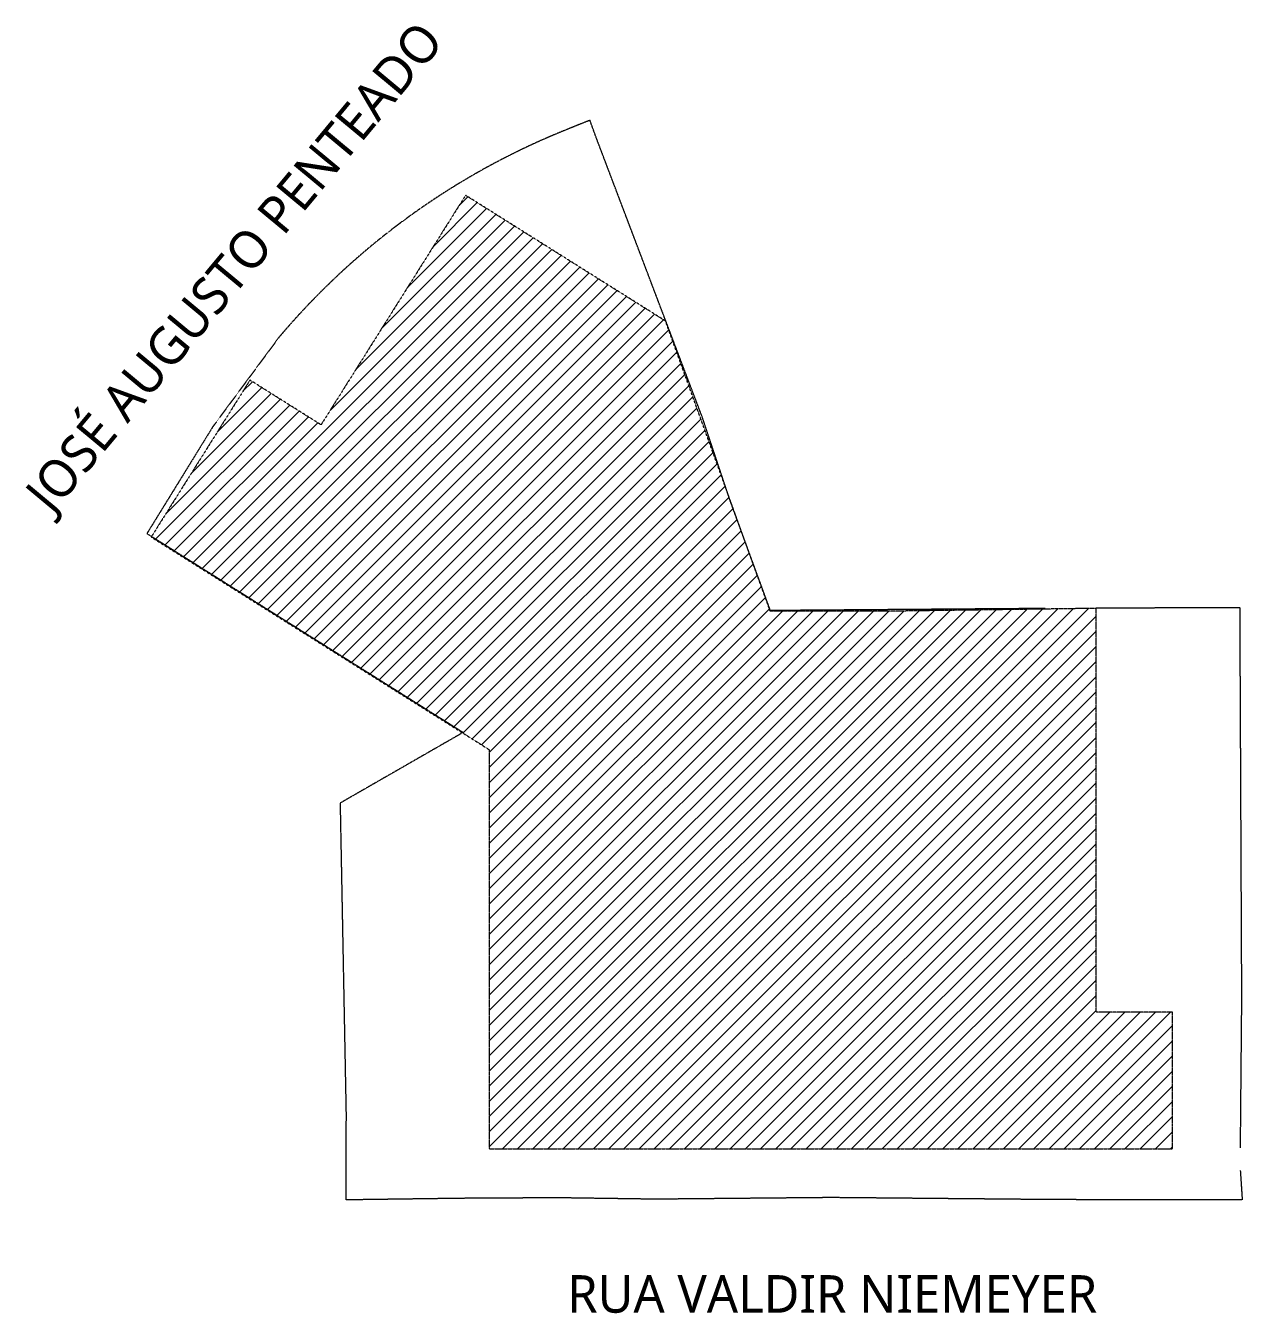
# Model space of a CAD drawing. Header units: centimetres. Extents: x -3523 to 38560, y -3196 to 88043.
# Drawn here: x 11671 to 17902, y -3196 to 3403 of the extents above; entities that cross this region are included whole.
import ezdxf

# ---------------------------------------------------------------- set-up
doc = ezdxf.new("R2010")
doc.units = ezdxf.units.CM
doc.linetypes.add('Hidden', pattern=[0.714375, 0.47625, -0.238125])
doc.linetypes.add('Hidden 0_75', pattern=[0.15, 0.075, -0.075])
doc.layers.add('A-DETL', color=7, linetype='Continuous', lineweight=18, true_color=0x00a600)
doc.layers.add('A-DETL-GENF', color=7, linetype='Continuous', lineweight=18)
doc.layers.add('G-ANNO-TEXT', color=7, linetype='Continuous', lineweight=9)
doc.styles.add('Gadugi_B', font='gadugib.ttf', dxfattribs={"height": 192.5})

msp = doc.modelspace()

# ---------------------------------------------------------------- hatches: boundary and pattern name
at = {"layer": 'A-DETL-GENF', "lineweight": 9, "true_color": 0x3a0df2}
h = msp.add_hatch(dxfattribs=at)
h.set_pattern_fill('FP_1', color=180, style=0, pattern_type=2)
h.set_pattern_definition([(45, (24555.38, 0), (-38.89087, 38.89087), [])])
h.paths.add_polyline_path([(17544.677, -2353.313), (17544.677, -1653.313), (17154.677, -1653.313), (17154.677, 416.687), (16174.77, 403.183), (15484.77, 403.183), (14948.326, 1889.328), (13924.267, 2533.846), (13183.871, 1357.447), (12819.949, 1586.491), (12313.923, 782.478), (14044.677, -306.816), (14044.677, -2353.313), (17488.223, -2353.313)], flags=0)

# ---------------------------------------------------------------- linework, layer by layer
at = {"layer": 'A-DETL', "color": 7, "linetype": 'Hidden', "lineweight": 9}
for p, q in [((14593.879, 2828.359), (14561.392, 2917.977)), ((15136.867, 1396.776), (14593.879, 2828.359)), ((12968.365, 1805.85), (12630.577, 1349.312)), ((15281.67, 962.883), (15136.867, 1396.776)), ((12630.577, 1349.312), (12292.176, 800.536)), ((15485.632, 405.491), (15281.67, 962.883)), ((12292.176, 800.536), (13912.229, -219.085)), ((16892.608, 416.225), (15485.632, 405.491)), ((17371.929, 418.468), (17151.929, 418.468)), ((17891.091, 419.415), (17371.929, 418.468)), ((17900.356, -1578.675), (17891.091, 419.415)), ((13903.47, -224.071), (13281.622, -581.571)), ((13281.622, -581.571), (13312.721, -2211.398)), ((17893.449, -2348.267), (17900.356, -1578.675)), ((13313.001, -2614.865), (13313.001, -2211.398)), ((17892.413, -2463.677), (17902.461, -2614.865)), ((13901.664, -2607.007), (13313.001, -2614.865)), ((14396.421, -2604.171), (13901.664, -2607.007)), ((14896.639, -2611.391), (14396.421, -2604.171)), ((15797.044, -2603.072), (14896.639, -2611.391)), ((16895.388, -2613.214), (15797.044, -2603.072)), ((17387.743, -2614.865), (16895.388, -2613.214)), ((17902.461, -2614.865), (17387.743, -2614.865))]:
    msp.add_line(p, q, dxfattribs=at)
at = {"layer": 'A-DETL', "color": 7, "linetype": 'Hidden 0_75', "lineweight": 9}
for p, q in [((13924.267, 2533.846), (13183.871, 1357.447)), ((14948.326, 1889.328), (13924.267, 2533.846)), ((15484.77, 403.183), (14948.326, 1889.328)), ((12819.949, 1586.491), (12313.923, 782.478)), ((13183.871, 1357.447), (12819.949, 1586.491)), ((12313.923, 782.478), (14044.677, -306.816)), ((16174.77, 403.183), (15484.77, 403.183)), ((17154.677, 416.687), (16174.77, 403.183)), ((17154.677, -1653.313), (17154.677, 416.687)), ((14044.677, -306.816), (14044.677, -2353.313)), ((17544.677, -1653.313), (17154.677, -1653.313)), ((17544.677, -2353.313), (17544.677, -1653.313)), ((14044.677, -2353.313), (17544.677, -2353.313))]:
    msp.add_line(p, q, dxfattribs=at)
at = {"layer": 'A-DETL', "color": 7, "linetype": 'Hidden', "lineweight": 9}
for centre, radius, start, end in [((15850.568, -445.957), 3602.503, 110.9685678, 112.5820029), ((15842.876, -621.224), 3762.114, 111.4487477, 139.8241406)]:
    msp.add_arc(centre, radius, start, end, dxfattribs=at)

# ---------------------------------------------------------------- texts
at = {"layer": 'G-ANNO-TEXT', "insert": (11656.74, 1018.177), "char_height": 192.5, "width": 4254.95641, "attachment_point": 1, "rotation": 50.2500396, "style": 'Gadugi_B'}
msp.add_mtext('JOSÉ AUGUSTO PENTEADO', dxfattribs=at)
at = {"layer": 'G-ANNO-TEXT', "insert": (14444.883, -3000.668), "char_height": 192.5, "width": 3690.56841, "attachment_point": 1, "style": 'Gadugi_B'}
msp.add_mtext('RUA VALDIR NIEMEYER', dxfattribs=at)

doc.saveas('drawing.dxf')
